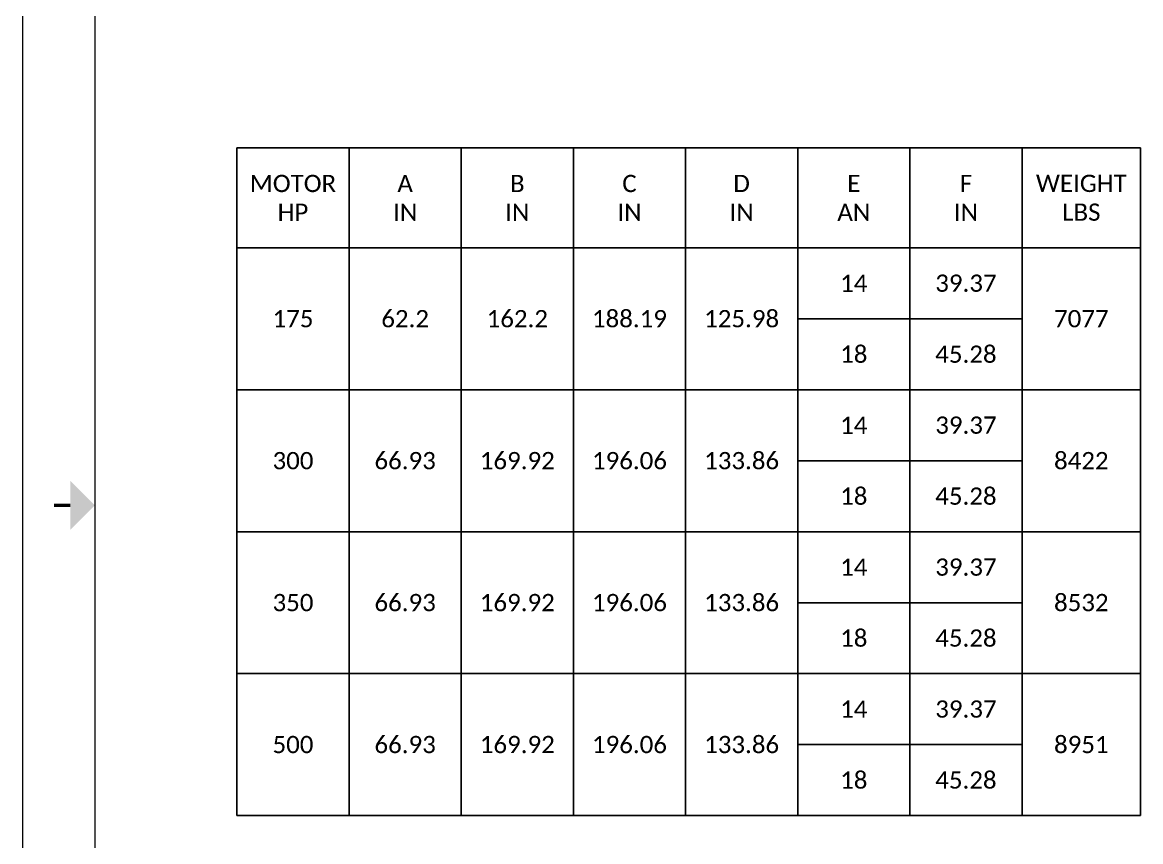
# Model space of a CAD drawing. Header units: inches. Extents: x 0 to 22015, y 0 to 16774.
# Drawn here: x 0 to 7196, y 6221 to 11498 of the extents above; entities that cross this region are included whole.
import ezdxf
from ezdxf.enums import TextEntityAlignment as Align

# ---------------------------------------------------------------- set-up
doc = ezdxf.new("R2010")
doc.units = ezdxf.units.IN
doc.header["$MEASUREMENT"] = 0
doc.layers.add('Title Block', color=7, linetype='Continuous', lineweight=5)
doc.styles.add('ACANSTS', font='romans.shx', dxfattribs={"height": 1})
doc.styles.add('Roman', font='arial.ttf')
doc.styles.get("Standard").update_dxf_attribs({"font": 'arial.ttf'})

# ---------------------------------------------------------------- blocks, each defined once
blk = doc.blocks.new('*T40')
at = {"linetype": 'ByBlock', "lineweight": -2, "transparency": 16777216}
for p, q in [((0, 0), (5815, 0)), ((0, 0), (0, -4299.8)), ((721.7, 0), (721.7, -4299.8)), ((1443.3, 0), (1443.3, -4299.8)), ((2165, 0), (2165, -4299.8)), ((2886.7, 0), (2886.7, -4299.8)), ((3608.3, 0), (3608.3, -1100.3)), ((4330, 0), (4330, -4299.8)), ((5051.7, 0), (5051.7, -4299.8)), ((5815, 0), (5815, -4299.8)), ((0, -643.3), (5815, -643.3)), ((3608.3, -1100.3), (5051.7, -1100.3)), ((0, -1557.4), (5815, -1557.4)), ((3608.3, -1557.4), (3608.3, -2014.5)), ((3608.3, -2014.5), (5051.7, -2014.5)), ((0, -2471.5), (5815, -2471.5)), ((3608.3, -2471.5), (3608.3, -2928.6)), ((3608.3, -2928.6), (5051.7, -2928.6)), ((0, -3385.7), (5815, -3385.7)), ((3608.3, -3385.7), (3608.3, -3842.7)), ((3608.3, -3842.7), (5051.7, -3842.7)), ((0, -4299.8), (5815, -4299.8))]:
    blk.add_line(p, q, dxfattribs=at)
at = {"color": 0, "linetype": 'ByBlock', "lineweight": -2, "transparency": 16777216}
for p, q in [((3608.3, -1100.3), (3608.3, -1557.4)), ((3608.3, -2014.5), (3608.3, -2471.5)), ((3608.3, -2928.6), (3608.3, -3385.7)), ((3608.3, -3842.7), (3608.3, -4299.8))]:
    blk.add_line(p, q, dxfattribs=at)
at = {"color": 0, "linetype": 'Continuous', "lineweight": 5, "transparency": 16777216, "char_height": 111.111, "attachment_point": 5}
for s, insert, width in [('{\\fCalibri|b0|i0|c0;MOTOR^JHP', (360.8, -321.6), 601.667), ('{\\fCalibri|b0|i0|c0;A^JIN', (1082.5, -321.6), 601.667), ('{\\fCalibri|b0|i0|c0;B^JIN', (1804.2, -321.6), 601.667), ('{\\fCalibri|b0|i0|c0;C^JIN', (2525.8, -321.6), 601.667), ('{\\fCalibri|b0|i0|c0;D^JIN', (3247.5, -321.6), 601.667), ('{\\fCalibri|b0|i0|c0;E^JAN', (3969.2, -321.6), 601.667), ('{\\fCalibri|b0|i0|c0;F^JIN', (4690.8, -321.6), 601.667), ('{\\fCalibri|b0|i0|c0;WEIGHT^JLBS', (5433.3, -321.6), 643.333), ('{\\fCalibri|b0|i0|c0;14^M^J', (3969.2, -871.8), 601.667), ('{\\fCalibri|b0|i0|c0;39.37^M^J', (4690.8, -871.8), 601.667), ('{\\fCalibri|b0|i0|c0;175', (360.8, -1100.3), 601.667), ('{\\fCalibri|b0|i0|c0;62.2', (1082.5, -1100.3), 601.667), ('{\\fCalibri|b0|i0|c0;162.2', (1804.2, -1100.3), 601.667), ('{\\fCalibri|b0|i0|c0;188.19', (2525.8, -1100.3), 601.667), ('{\\fCalibri|b0|i0|c0;125.98^M^J', (3247.5, -1100.3), 601.667), ('{\\fCalibri|b0|i0|c0;7077^M^J', (5433.3, -1100.3), 643.333), ('{\\fCalibri|b0|i0|c0;18^M^J', (3969.2, -1328.9), 601.667), ('{\\fCalibri|b0|i0|c0;45.28^M^J', (4690.8, -1328.9), 601.667), ('{\\fCalibri|b0|i0|c0;14^M^J', (3969.2, -1785.9), 601.667), ('{\\fCalibri|b0|i0|c0;39.37^M^J', (4690.8, -1785.9), 601.667), ('{\\fCalibri|b0|i0|c0;300^J', (360.8, -2014.5), 601.667), ('{\\fCalibri|b0|i0|c0;66.93^M^J', (1082.5, -2014.5), 601.667), ('{\\fCalibri|b0|i0|c0;169.92^M^J', (1804.2, -2014.5), 601.667), ('{\\fCalibri|b0|i0|c0;196.06^M^J', (2525.8, -2014.5), 601.667), ('{\\fCalibri|b0|i0|c0;133.86^M^J', (3247.5, -2014.5), 601.667), ('{\\fCalibri|b0|i0|c0;8422^M^J', (5433.3, -2014.5), 643.333), ('{\\fCalibri|b0|i0|c0;18^M^J', (3969.2, -2243), 601.667), ('{\\fCalibri|b0|i0|c0;45.28^M^J', (4690.8, -2243), 601.667), ('{\\fCalibri|b0|i0|c0;14^M^J', (3969.2, -2700.1), 601.667), ('{\\fCalibri|b0|i0|c0;39.37^M^J', (4690.8, -2700.1), 601.667), ('{\\fCalibri|b0|i0|c0;350 ^J', (360.8, -2928.6), 601.667), ('{\\fCalibri|b0|i0|c0;66.93^M^J', (1082.5, -2928.6), 601.667), ('{\\fCalibri|b0|i0|c0;169.92^M^J', (1804.2, -2928.6), 601.667), ('{\\fCalibri|b0|i0|c0;196.06^M^J', (2525.8, -2928.6), 601.667), ('{\\fCalibri|b0|i0|c0;133.86^M^J', (3247.5, -2928.6), 601.667), ('{\\fCalibri|b0|i0|c0;8532^M^J', (5433.3, -2928.6), 643.333), ('{\\fCalibri|b0|i0|c0;18^M^J', (3969.2, -3157.1), 601.667), ('{\\fCalibri|b0|i0|c0;45.28^M^J', (4690.8, -3157.1), 601.667), ('{\\fCalibri|b0|i0|c0;14^M^J', (3969.2, -3614.2), 601.667), ('{\\fCalibri|b0|i0|c0;39.37^M^J', (4690.8, -3614.2), 601.667), ('{\\fCalibri|b0|i0|c0;500 ^J', (360.8, -3842.7), 601.667), ('{\\fCalibri|b0|i0|c0;66.93^M^J', (1082.5, -3842.7), 601.667), ('{\\fCalibri|b0|i0|c0;169.92^M^J', (1804.2, -3842.7), 601.667), ('{\\fCalibri|b0|i0|c0;196.06^M^J', (2525.8, -3842.7), 601.667), ('{\\fCalibri|b0|i0|c0;133.86^M^J', (3247.5, -3842.7), 601.667), ('{\\fCalibri|b0|i0|c0;8951^M^J', (5433.3, -3842.7), 643.333), ('{\\fCalibri|b0|i0|c0;18^M^J', (3969.2, -4071.3), 601.667), ('{\\fCalibri|b0|i0|c0;45.28^M^J', (4690.8, -4071.3), 601.667)]:
    blk.add_mtext(s, dxfattribs=dict(at, insert=insert, width=width))
blk = doc.blocks.new('LONE STAR BLOWER TITLE BLOCK (SIZE A)')
at = {"layer": 'Title Block', "lineweight": 15}
for p, q in [((0, 18), (0, 0)), ((0.5, 17.5), (0.5, 0.5))]:
    blk.add_line(p, q, dxfattribs=at)
at = {"layer": 'Title Block', "lineweight": 15, "const_width": 0.0225}
blk.add_lwpolyline([(0.2188, 9), (0.3312, 9)], dxfattribs=at)
at = {"layer": 'Title Block', "lineweight": 15}
blk.add_solid([(0.3312, 8.8312), (0.3312, 9.1688), (0.5, 9)], dxfattribs=at)
at = {"layer": 'Title Block', "lineweight": 15, "style": 'ACANSTS'}
for tag, p, height in [('DRAWN_BY', (14.7817, 2.2896), 0.135), ('DRAWN_DATE', (15.8526, 2.3021), 0.135), ('DRAWING_SUBTITLE', (17.7236, 1.9768), 0.2025), ('CHECKED_BY', (14.804, 1.9438), 0.135), ('CHECK_DATE', (15.8339, 1.9487), 0.135), ('ENGINEER', (14.7979, 1.6123), 0.135), ('ENG_DATE', (15.8249, 1.6112), 0.135), ('DRAWING_SUBTITLE', (17.7211, 1.5494), 0.2025), ('MANUFACTURING', (14.7936, 1.2748), 0.135), ('MFG_DATE', (15.826, 1.2778), 0.135), ('CONTROL', (14.7936, 0.9373), 0.135), ('CONTROL_DATE', (15.826, 0.9403), 0.135), ('CAGE_CODE', (17.9275, 0.9163), 0.135), ('MODEL_FILE_NAME', (9.0607, 0.6111), 0.135), ('APPROVED_BY', (14.7823, 0.5726), 0.135), ('APPROVAL_DATE', (15.8177, 0.5698), 0.135)]:
    blk.add_attdef(tag, p, '', height=height, dxfattribs=at)
at = {"layer": 'Title Block', "lineweight": 15, "style": 'Roman', "flags": 8}
for tag, height, p in [('DWG_NUMBER', 0.2812, (19.0664, 1.1474)), ('SCALE', 0.135, (18.1035, 0.7041)), ('SHEETNUMBER', 0.135, (21.2556, 0.7041)), ('TOTA_SHEETS', 0.135, (21.8939, 0.7016))]:
    blk.add_attdef(tag, text='', height=height, dxfattribs=at).set_placement(p, align=Align.TOP_LEFT)
at = {"layer": 'Title Block', "lineweight": 15, "style": 'ACANSTS'}
blk.add_attdef('REVISION', text='', height=0.135, dxfattribs=at).set_placement((22.8495, 0.8933), align=Align.CENTER)

msp = doc.modelspace()

# ---------------------------------------------------------------- block references
at = {"xscale": 931.8648284389766, "yscale": 931.8648284389766, "zscale": 931.8648284389766}
msp.add_blockref('LONE STAR BLOWER TITLE BLOCK (SIZE A)', (0.07, 0.08), dxfattribs=at)
msp.add_blockref('*T40', (1380.55, 10688.99))

doc.saveas('drawing.dxf')
